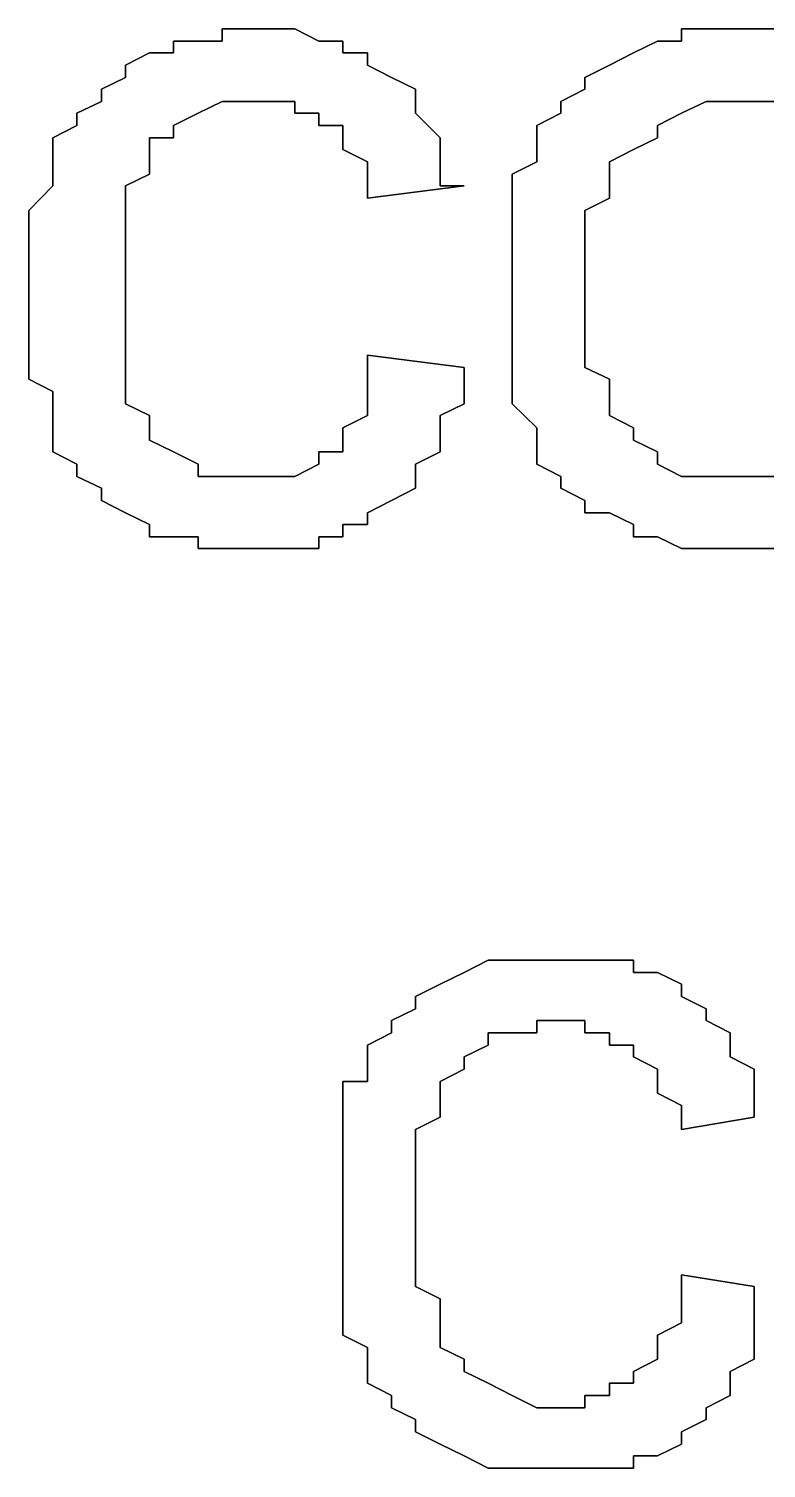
# Model space of a CAD drawing. Header units: metres. Extents: x 2.9 to 42.8, y 1.7 to 28.7.
# Drawn here: x 38.5551 to 38.6626, y 23.8319 to 24.0418 of the extents above; entities that cross this region are included whole.
import ezdxf

# ---------------------------------------------------------------- set-up
doc = ezdxf.new("R2010")
doc.units = ezdxf.units.M
doc.layers.add('GRIS', color=8, linetype='Continuous')

msp = doc.modelspace()

# ---------------------------------------------------------------- linework, layer by layer
at = {"layer": 'GRIS', "lineweight": -3}
for points in [[(38.5798, 24.04), (38.5762, 24.04), (38.5798, 24.04)], [(38.5762, 24.04), (38.5762, 24.0383), (38.5762, 24.04)], [(38.5833, 24.04), (38.5798, 24.04), (38.5833, 24.04)], [(38.5868, 24.0418), (38.5833, 24.0418), (38.5868, 24.0418)], [(38.5833, 24.0418), (38.5833, 24.04), (38.5833, 24.0418)], [(38.5904, 24.0418), (38.5868, 24.0418), (38.5904, 24.0418)], [(38.5939, 24.0418), (38.5904, 24.0418), (38.5939, 24.0418)], [(38.5974, 24.04), (38.5939, 24.0418), (38.5974, 24.04)], [(38.6009, 24.04), (38.5974, 24.04), (38.6009, 24.04)], [(38.6009, 24.0383), (38.6009, 24.04), (38.6009, 24.0383)], [(38.6468, 24.04), (38.6433, 24.0383), (38.6468, 24.04)], [(38.6503, 24.04), (38.6468, 24.04), (38.6503, 24.04)], [(38.6539, 24.0418), (38.6503, 24.0418), (38.6539, 24.0418)], [(38.6503, 24.0418), (38.6503, 24.04), (38.6503, 24.0418)], [(38.6574, 24.0418), (38.6539, 24.0418), (38.6574, 24.0418)], [(38.6609, 24.0418), (38.6574, 24.0418), (38.6609, 24.0418)], [(38.6644, 24.0418), (38.6609, 24.0418), (38.6644, 24.0418)], [(38.5727, 24.0383), (38.5692, 24.0365), (38.5727, 24.0383)], [(38.5762, 24.0383), (38.5727, 24.0383), (38.5762, 24.0383)], [(38.6045, 24.0383), (38.6009, 24.0383), (38.6045, 24.0383)], [(38.6045, 24.0365), (38.6045, 24.0383), (38.6045, 24.0365)], [(38.6433, 24.0383), (38.6398, 24.0365), (38.6433, 24.0383)], [(38.5692, 24.0365), (38.5692, 24.0347), (38.5692, 24.0365)], [(38.608, 24.0347), (38.6045, 24.0365), (38.608, 24.0347)], [(38.6398, 24.0365), (38.6362, 24.0347), (38.6398, 24.0365)], [(38.5692, 24.0347), (38.5657, 24.033), (38.5692, 24.0347)], [(38.6115, 24.033), (38.608, 24.0347), (38.6115, 24.033)], [(38.6362, 24.0347), (38.6362, 24.033), (38.6362, 24.0347)], [(38.5657, 24.033), (38.5657, 24.0312), (38.5657, 24.033)], [(38.6115, 24.0312), (38.6115, 24.033), (38.6115, 24.0312)], [(38.6362, 24.033), (38.6327, 24.0312), (38.6362, 24.033)], [(38.5657, 24.0312), (38.5621, 24.0295), (38.5657, 24.0312)], [(38.5621, 24.0295), (38.5621, 24.0277), (38.5621, 24.0295)], [(38.5762, 24.0277), (38.5798, 24.0295), (38.5762, 24.0277)], [(38.5798, 24.0295), (38.5833, 24.0312), (38.5798, 24.0295)], [(38.5833, 24.0312), (38.5868, 24.0312), (38.5833, 24.0312)], [(38.5868, 24.0312), (38.5904, 24.0312), (38.5868, 24.0312)], [(38.5904, 24.0312), (38.5939, 24.0312), (38.5904, 24.0312)], [(38.5939, 24.0312), (38.5939, 24.0295), (38.5939, 24.0312)], [(38.5939, 24.0295), (38.5974, 24.0295), (38.5939, 24.0295)], [(38.5974, 24.0295), (38.5974, 24.0277), (38.5974, 24.0295)], [(38.6115, 24.0295), (38.6115, 24.0312), (38.6115, 24.0295)], [(38.6151, 24.0259), (38.6115, 24.0295), (38.6151, 24.0259)], [(38.6327, 24.0295), (38.6292, 24.0277), (38.6327, 24.0295)], [(38.6327, 24.0312), (38.6327, 24.0295), (38.6327, 24.0312)], [(38.6468, 24.0277), (38.6503, 24.0295), (38.6468, 24.0277)], [(38.6503, 24.0295), (38.6539, 24.0312), (38.6503, 24.0295)], [(38.6539, 24.0312), (38.6574, 24.0312), (38.6539, 24.0312)], [(38.6574, 24.0312), (38.6609, 24.0312), (38.6574, 24.0312)], [(38.6609, 24.0312), (38.6644, 24.0312), (38.6609, 24.0312)], [(38.5621, 24.0277), (38.5586, 24.0259), (38.5621, 24.0277)], [(38.5762, 24.0259), (38.5762, 24.0277), (38.5762, 24.0259)], [(38.5974, 24.0277), (38.6009, 24.0277), (38.5974, 24.0277)], [(38.6009, 24.0277), (38.6009, 24.0259), (38.6009, 24.0277)], [(38.6292, 24.0277), (38.6292, 24.0259), (38.6292, 24.0277)], [(38.6468, 24.0259), (38.6468, 24.0277), (38.6468, 24.0259)], [(38.5586, 24.0259), (38.5586, 24.0242), (38.5586, 24.0259)], [(38.5727, 24.0242), (38.5727, 24.0259), (38.5727, 24.0242)], [(38.5727, 24.0259), (38.5762, 24.0259), (38.5727, 24.0259)], [(38.6009, 24.0259), (38.6009, 24.0242), (38.6009, 24.0259)], [(38.6151, 24.0242), (38.6151, 24.0259), (38.6151, 24.0242)], [(38.6292, 24.0259), (38.6292, 24.0224), (38.6292, 24.0259)], [(38.6433, 24.0242), (38.6468, 24.0259), (38.6433, 24.0242)], [(38.5586, 24.0242), (38.5586, 24.0224), (38.5586, 24.0242)], [(38.5727, 24.0224), (38.5727, 24.0242), (38.5727, 24.0224)], [(38.6009, 24.0242), (38.6045, 24.0224), (38.6009, 24.0242)], [(38.6151, 24.0224), (38.6151, 24.0242), (38.6151, 24.0224)], [(38.6398, 24.0224), (38.6433, 24.0242), (38.6398, 24.0224)], [(38.5586, 24.0224), (38.5586, 24.0206), (38.5586, 24.0224)], [(38.5727, 24.0206), (38.5727, 24.0224), (38.5727, 24.0206)], [(38.6045, 24.0224), (38.6045, 24.0189), (38.6045, 24.0224)], [(38.6151, 24.0189), (38.6151, 24.0224), (38.6151, 24.0189)], [(38.6292, 24.0224), (38.6256, 24.0206), (38.6292, 24.0224)], [(38.6398, 24.0206), (38.6398, 24.0224), (38.6398, 24.0206)], [(38.5586, 24.0189), (38.5551, 24.0153), (38.5586, 24.0189)], [(38.5586, 24.0206), (38.5586, 24.0189), (38.5586, 24.0206)], [(38.5692, 24.0189), (38.5727, 24.0206), (38.5692, 24.0189)], [(38.5692, 24.0171), (38.5692, 24.0189), (38.5692, 24.0171)], [(38.6045, 24.0189), (38.6045, 24.0171), (38.6045, 24.0189)], [(38.6045, 24.0171), (38.6186, 24.0189), (38.6045, 24.0171)], [(38.6186, 24.0189), (38.6151, 24.0189), (38.6186, 24.0189)], [(38.6256, 24.0206), (38.6256, 24.0189), (38.6256, 24.0206)], [(38.6256, 24.0189), (38.6256, 24.0171), (38.6256, 24.0189)], [(38.6398, 24.0189), (38.6398, 24.0206), (38.6398, 24.0189)], [(38.6398, 24.0171), (38.6398, 24.0189), (38.6398, 24.0171)], [(38.5692, 24.0153), (38.5692, 24.0171), (38.5692, 24.0153)], [(38.6256, 24.0171), (38.6256, 24.0136), (38.6256, 24.0171)], [(38.6362, 24.0153), (38.6398, 24.0171), (38.6362, 24.0153)], [(38.5551, 24.0153), (38.5551, 24.0136), (38.5551, 24.0153)], [(38.5692, 24.0136), (38.5692, 24.0153), (38.5692, 24.0136)], [(38.6362, 24.0118), (38.6362, 24.0153), (38.6362, 24.0118)], [(38.5551, 24.0136), (38.5551, 24.0118), (38.5551, 24.0136)], [(38.5692, 24.0101), (38.5692, 24.0136), (38.5692, 24.0101)], [(38.6256, 24.0136), (38.6256, 24.0118), (38.6256, 24.0136)], [(38.5551, 24.0118), (38.5551, 24.0083), (38.5551, 24.0118)], [(38.6256, 24.0118), (38.6256, 24.0083), (38.6256, 24.0118)], [(38.6362, 24.0101), (38.6362, 24.0118), (38.6362, 24.0101)], [(38.5692, 24.0083), (38.5692, 24.0101), (38.5692, 24.0083)], [(38.6362, 24.0065), (38.6362, 24.0101), (38.6362, 24.0065)], [(38.5551, 24.0083), (38.5551, 24.0065), (38.5551, 24.0083)], [(38.5551, 24.0065), (38.5551, 24.003), (38.5551, 24.0065)], [(38.5692, 24.0048), (38.5692, 24.0083), (38.5692, 24.0048)], [(38.6256, 24.0083), (38.6256, 24.0065), (38.6256, 24.0083)], [(38.6256, 24.0065), (38.6256, 24.003), (38.6256, 24.0065)], [(38.6362, 24.0048), (38.6362, 24.0065), (38.6362, 24.0048)], [(38.5692, 24.003), (38.5692, 24.0048), (38.5692, 24.003)], [(38.6362, 24.003), (38.6362, 24.0048), (38.6362, 24.003)], [(38.5551, 24.003), (38.5551, 24.0012), (38.5551, 24.003)], [(38.5692, 24.0012), (38.5692, 24.003), (38.5692, 24.0012)], [(38.6256, 24.003), (38.6256, 24.0012), (38.6256, 24.003)], [(38.6362, 24.0012), (38.6362, 24.003), (38.6362, 24.0012)], [(38.5551, 24.0012), (38.5551, 23.9995), (38.5551, 24.0012)], [(38.5692, 23.9977), (38.5692, 24.0012), (38.5692, 23.9977)], [(38.6256, 24.0012), (38.6256, 23.9977), (38.6256, 24.0012)], [(38.6362, 23.9977), (38.6362, 24.0012), (38.6362, 23.9977)], [(38.5551, 23.9995), (38.5551, 23.9959), (38.5551, 23.9995)], [(38.5551, 23.9959), (38.5551, 23.9942), (38.5551, 23.9959)], [(38.5692, 23.9959), (38.5692, 23.9977), (38.5692, 23.9959)], [(38.5692, 23.9924), (38.5692, 23.9959), (38.5692, 23.9924)], [(38.6256, 23.9977), (38.6256, 23.9959), (38.6256, 23.9977)], [(38.6256, 23.9959), (38.6256, 23.9942), (38.6256, 23.9959)], [(38.6362, 23.9959), (38.6362, 23.9977), (38.6362, 23.9959)], [(38.6362, 23.9924), (38.6362, 23.9959), (38.6362, 23.9924)], [(38.5551, 23.9942), (38.5551, 23.9907), (38.5551, 23.9942)], [(38.6045, 23.9942), (38.6045, 23.9924), (38.6045, 23.9942)], [(38.6186, 23.9924), (38.6045, 23.9942), (38.6186, 23.9924)], [(38.6256, 23.9942), (38.6256, 23.9907), (38.6256, 23.9942)], [(38.5692, 23.9907), (38.5692, 23.9924), (38.5692, 23.9907)], [(38.6045, 23.9924), (38.6045, 23.9907), (38.6045, 23.9924)], [(38.6186, 23.9889), (38.6186, 23.9924), (38.6186, 23.9889)], [(38.6398, 23.9907), (38.6362, 23.9924), (38.6398, 23.9907)], [(38.5551, 23.9907), (38.5586, 23.9889), (38.5551, 23.9907)], [(38.5692, 23.9889), (38.5692, 23.9907), (38.5692, 23.9889)], [(38.6045, 23.9907), (38.6045, 23.9871), (38.6045, 23.9907)], [(38.6256, 23.9907), (38.6256, 23.9889), (38.6256, 23.9907)], [(38.6398, 23.9889), (38.6398, 23.9907), (38.6398, 23.9889)], [(38.5586, 23.9889), (38.5586, 23.9871), (38.5586, 23.9889)], [(38.5692, 23.9871), (38.5692, 23.9889), (38.5692, 23.9871)], [(38.6186, 23.9871), (38.6186, 23.9889), (38.6186, 23.9871)], [(38.6256, 23.9889), (38.6256, 23.9871), (38.6256, 23.9889)], [(38.6398, 23.9871), (38.6398, 23.9889), (38.6398, 23.9871)], [(38.5586, 23.9871), (38.5586, 23.9836), (38.5586, 23.9871)], [(38.5727, 23.9854), (38.5692, 23.9871), (38.5727, 23.9854)], [(38.5727, 23.9836), (38.5727, 23.9854), (38.5727, 23.9836)], [(38.6045, 23.9854), (38.6009, 23.9836), (38.6045, 23.9854)], [(38.6045, 23.9871), (38.6045, 23.9854), (38.6045, 23.9871)], [(38.6151, 23.9854), (38.6186, 23.9871), (38.6151, 23.9854)], [(38.6151, 23.9836), (38.6151, 23.9854), (38.6151, 23.9836)], [(38.6256, 23.9871), (38.6292, 23.9836), (38.6256, 23.9871)], [(38.6398, 23.9854), (38.6398, 23.9871), (38.6398, 23.9854)], [(38.6433, 23.9836), (38.6398, 23.9854), (38.6433, 23.9836)], [(38.5586, 23.9836), (38.5586, 23.9818), (38.5586, 23.9836)], [(38.5727, 23.9818), (38.5727, 23.9836), (38.5727, 23.9818)], [(38.6009, 23.9836), (38.6009, 23.9818), (38.6009, 23.9836)], [(38.6151, 23.9801), (38.6151, 23.9836), (38.6151, 23.9801)], [(38.6292, 23.9836), (38.6292, 23.9818), (38.6292, 23.9836)], [(38.6433, 23.9818), (38.6433, 23.9836), (38.6433, 23.9818)], [(38.5586, 23.9818), (38.5586, 23.9801), (38.5586, 23.9818)], [(38.5762, 23.9801), (38.5727, 23.9818), (38.5762, 23.9801)], [(38.6009, 23.9818), (38.6009, 23.9801), (38.6009, 23.9818)], [(38.6292, 23.9818), (38.6292, 23.9801), (38.6292, 23.9818)], [(38.6468, 23.9801), (38.6433, 23.9818), (38.6468, 23.9801)], [(38.5586, 23.9801), (38.5621, 23.9783), (38.5586, 23.9801)], [(38.5798, 23.9783), (38.5762, 23.9801), (38.5798, 23.9783)], [(38.6009, 23.9801), (38.5974, 23.9801), (38.6009, 23.9801)], [(38.5974, 23.9801), (38.5974, 23.9783), (38.5974, 23.9801)], [(38.6115, 23.9783), (38.6151, 23.9801), (38.6115, 23.9783)], [(38.6292, 23.9801), (38.6292, 23.9783), (38.6292, 23.9801)], [(38.6468, 23.9783), (38.6468, 23.9801), (38.6468, 23.9783)], [(38.5621, 23.9783), (38.5621, 23.9765), (38.5621, 23.9783)], [(38.5798, 23.9765), (38.5798, 23.9783), (38.5798, 23.9765)], [(38.5974, 23.9783), (38.5939, 23.9765), (38.5974, 23.9783)], [(38.6115, 23.9765), (38.6115, 23.9783), (38.6115, 23.9765)], [(38.6292, 23.9783), (38.6327, 23.9765), (38.6292, 23.9783)], [(38.6503, 23.9765), (38.6468, 23.9783), (38.6503, 23.9765)], [(38.5621, 23.9765), (38.5657, 23.9748), (38.5621, 23.9765)], [(38.5657, 23.9748), (38.5657, 23.973), (38.5657, 23.9748)], [(38.5833, 23.9765), (38.5798, 23.9765), (38.5833, 23.9765)], [(38.5868, 23.9765), (38.5833, 23.9765), (38.5868, 23.9765)], [(38.5904, 23.9765), (38.5868, 23.9765), (38.5904, 23.9765)], [(38.5939, 23.9765), (38.5904, 23.9765), (38.5939, 23.9765)], [(38.608, 23.973), (38.6115, 23.9748), (38.608, 23.973)], [(38.6115, 23.9748), (38.6115, 23.9765), (38.6115, 23.9748)], [(38.6327, 23.9765), (38.6327, 23.9748), (38.6327, 23.9765)], [(38.6327, 23.9748), (38.6362, 23.973), (38.6327, 23.9748)], [(38.6539, 23.9765), (38.6503, 23.9765), (38.6539, 23.9765)], [(38.6574, 23.9765), (38.6539, 23.9765), (38.6574, 23.9765)], [(38.6609, 23.9765), (38.6574, 23.9765), (38.6609, 23.9765)], [(38.6644, 23.9765), (38.6609, 23.9765), (38.6644, 23.9765)], [(38.5657, 23.973), (38.5692, 23.9712), (38.5657, 23.973)], [(38.6045, 23.9712), (38.608, 23.973), (38.6045, 23.9712)], [(38.6362, 23.973), (38.6362, 23.9712), (38.6362, 23.973)], [(38.5692, 23.9712), (38.5727, 23.9695), (38.5692, 23.9712)], [(38.6045, 23.9695), (38.6045, 23.9712), (38.6045, 23.9695)], [(38.6362, 23.9712), (38.6398, 23.9712), (38.6362, 23.9712)], [(38.6398, 23.9712), (38.6433, 23.9695), (38.6398, 23.9712)], [(38.5727, 23.9695), (38.5727, 23.9677), (38.5727, 23.9695)], [(38.6009, 23.9677), (38.6009, 23.9695), (38.6009, 23.9677)], [(38.6009, 23.9695), (38.6045, 23.9695), (38.6009, 23.9695)], [(38.6433, 23.9695), (38.6433, 23.9677), (38.6433, 23.9695)], [(38.5727, 23.9677), (38.5762, 23.9677), (38.5727, 23.9677)], [(38.5762, 23.9677), (38.5798, 23.9677), (38.5762, 23.9677)], [(38.5798, 23.9677), (38.5798, 23.966), (38.5798, 23.9677)], [(38.5974, 23.966), (38.5974, 23.9677), (38.5974, 23.966)], [(38.5974, 23.9677), (38.6009, 23.9677), (38.5974, 23.9677)], [(38.6433, 23.9677), (38.6468, 23.9677), (38.6433, 23.9677)], [(38.6468, 23.9677), (38.6503, 23.966), (38.6468, 23.9677)], [(38.5798, 23.966), (38.5833, 23.966), (38.5798, 23.966)], [(38.5833, 23.966), (38.5868, 23.966), (38.5833, 23.966)], [(38.5868, 23.966), (38.5904, 23.966), (38.5868, 23.966)], [(38.5904, 23.966), (38.5939, 23.966), (38.5904, 23.966)], [(38.5939, 23.966), (38.5974, 23.966), (38.5939, 23.966)], [(38.6503, 23.966), (38.6539, 23.966), (38.6503, 23.966)], [(38.6539, 23.966), (38.6574, 23.966), (38.6539, 23.966)], [(38.6574, 23.966), (38.6609, 23.966), (38.6574, 23.966)], [(38.6609, 23.966), (38.6644, 23.966), (38.6609, 23.966)], [(38.6221, 23.906), (38.6186, 23.9042), (38.6221, 23.906)], [(38.6256, 23.906), (38.6221, 23.906), (38.6256, 23.906)], [(38.6292, 23.906), (38.6256, 23.906), (38.6292, 23.906)], [(38.6327, 23.906), (38.6292, 23.906), (38.6327, 23.906)], [(38.6362, 23.906), (38.6327, 23.906), (38.6362, 23.906)], [(38.6398, 23.906), (38.6362, 23.906), (38.6398, 23.906)], [(38.6433, 23.906), (38.6398, 23.906), (38.6433, 23.906)], [(38.6433, 23.9042), (38.6433, 23.906), (38.6433, 23.9042)], [(38.6186, 23.9042), (38.6151, 23.9025), (38.6186, 23.9042)], [(38.6468, 23.9042), (38.6433, 23.9042), (38.6468, 23.9042)], [(38.6503, 23.9025), (38.6468, 23.9042), (38.6503, 23.9025)], [(38.6151, 23.9025), (38.6115, 23.9007), (38.6151, 23.9025)], [(38.6503, 23.9007), (38.6503, 23.9025), (38.6503, 23.9007)], [(38.6115, 23.9007), (38.6115, 23.8989), (38.6115, 23.9007)], [(38.6539, 23.8989), (38.6503, 23.9007), (38.6539, 23.8989)], [(38.6115, 23.8989), (38.608, 23.8972), (38.6115, 23.8989)], [(38.608, 23.8972), (38.608, 23.8954), (38.608, 23.8972)], [(38.6292, 23.8954), (38.6292, 23.8972), (38.6292, 23.8954)], [(38.6292, 23.8972), (38.6327, 23.8972), (38.6292, 23.8972)], [(38.6327, 23.8972), (38.6362, 23.8972), (38.6327, 23.8972)], [(38.6362, 23.8972), (38.6362, 23.8954), (38.6362, 23.8972)], [(38.6539, 23.8972), (38.6539, 23.8989), (38.6539, 23.8972)], [(38.6574, 23.8954), (38.6539, 23.8972), (38.6574, 23.8954)], [(38.608, 23.8954), (38.6045, 23.8936), (38.608, 23.8954)], [(38.6221, 23.8936), (38.6221, 23.8954), (38.6221, 23.8936)], [(38.6221, 23.8954), (38.6256, 23.8954), (38.6221, 23.8954)], [(38.6256, 23.8954), (38.6292, 23.8954), (38.6256, 23.8954)], [(38.6362, 23.8954), (38.6398, 23.8954), (38.6362, 23.8954)], [(38.6398, 23.8954), (38.6398, 23.8936), (38.6398, 23.8954)], [(38.6574, 23.8936), (38.6574, 23.8954), (38.6574, 23.8936)], [(38.6045, 23.8936), (38.6045, 23.8919), (38.6045, 23.8936)], [(38.6186, 23.8919), (38.6221, 23.8936), (38.6186, 23.8919)], [(38.6398, 23.8936), (38.6433, 23.8936), (38.6398, 23.8936)], [(38.6433, 23.8936), (38.6433, 23.8919), (38.6433, 23.8936)], [(38.6574, 23.8919), (38.6574, 23.8936), (38.6574, 23.8919)], [(38.6045, 23.8919), (38.6045, 23.8883), (38.6045, 23.8919)], [(38.6186, 23.8901), (38.6186, 23.8919), (38.6186, 23.8901)], [(38.6433, 23.8919), (38.6468, 23.8901), (38.6433, 23.8919)], [(38.6609, 23.8901), (38.6574, 23.8919), (38.6609, 23.8901)], [(38.6151, 23.8883), (38.6186, 23.8901), (38.6151, 23.8883)], [(38.6468, 23.8901), (38.6468, 23.8883), (38.6468, 23.8901)], [(38.6609, 23.8866), (38.6609, 23.8901), (38.6609, 23.8866)], [(38.6045, 23.8883), (38.6009, 23.8883), (38.6045, 23.8883)], [(38.6009, 23.8883), (38.6009, 23.8848), (38.6009, 23.8883)], [(38.6151, 23.8866), (38.6151, 23.8883), (38.6151, 23.8866)], [(38.6468, 23.8883), (38.6468, 23.8866), (38.6468, 23.8883)], [(38.6009, 23.8848), (38.6009, 23.8831), (38.6009, 23.8848)], [(38.6151, 23.8848), (38.6151, 23.8866), (38.6151, 23.8848)], [(38.6151, 23.8831), (38.6151, 23.8848), (38.6151, 23.8831)], [(38.6468, 23.8866), (38.6503, 23.8848), (38.6468, 23.8866)], [(38.6503, 23.8848), (38.6503, 23.8813), (38.6503, 23.8848)], [(38.6609, 23.8848), (38.6609, 23.8866), (38.6609, 23.8848)], [(38.6609, 23.8831), (38.6609, 23.8848), (38.6609, 23.8831)], [(38.6009, 23.8831), (38.6009, 23.8813), (38.6009, 23.8831)], [(38.6115, 23.8813), (38.6151, 23.8831), (38.6115, 23.8813)], [(38.6503, 23.8813), (38.6609, 23.8831), (38.6503, 23.8813)], [(38.6009, 23.8813), (38.6009, 23.8795), (38.6009, 23.8813)], [(38.6115, 23.8778), (38.6115, 23.8813), (38.6115, 23.8778)], [(38.6009, 23.8795), (38.6009, 23.876), (38.6009, 23.8795)], [(38.6115, 23.876), (38.6115, 23.8778), (38.6115, 23.876)], [(38.6009, 23.876), (38.6009, 23.8742), (38.6009, 23.876)], [(38.6009, 23.8742), (38.6009, 23.8707), (38.6009, 23.8742)], [(38.6115, 23.8725), (38.6115, 23.876), (38.6115, 23.8725)], [(38.6115, 23.8707), (38.6115, 23.8725), (38.6115, 23.8707)], [(38.6009, 23.8707), (38.6009, 23.8689), (38.6009, 23.8707)], [(38.6115, 23.8689), (38.6115, 23.8707), (38.6115, 23.8689)], [(38.6009, 23.8689), (38.6009, 23.8672), (38.6009, 23.8689)], [(38.6115, 23.8654), (38.6115, 23.8689), (38.6115, 23.8654)], [(38.6009, 23.8672), (38.6009, 23.8637), (38.6009, 23.8672)], [(38.6009, 23.8637), (38.6009, 23.8619), (38.6009, 23.8637)], [(38.6115, 23.8637), (38.6115, 23.8654), (38.6115, 23.8637)], [(38.6115, 23.8601), (38.6115, 23.8637), (38.6115, 23.8601)], [(38.6009, 23.8619), (38.6009, 23.8584), (38.6009, 23.8619)], [(38.6115, 23.8584), (38.6115, 23.8601), (38.6115, 23.8584)], [(38.6503, 23.8601), (38.6503, 23.8584), (38.6503, 23.8601)], [(38.6609, 23.8584), (38.6503, 23.8601), (38.6609, 23.8584)], [(38.6009, 23.8584), (38.6009, 23.8566), (38.6009, 23.8584)], [(38.6151, 23.8566), (38.6115, 23.8584), (38.6151, 23.8566)], [(38.6503, 23.8584), (38.6503, 23.8548), (38.6503, 23.8584)], [(38.6609, 23.8548), (38.6609, 23.8584), (38.6609, 23.8548)], [(38.6009, 23.8566), (38.6009, 23.8548), (38.6009, 23.8566)], [(38.6151, 23.8531), (38.6151, 23.8566), (38.6151, 23.8531)], [(38.6009, 23.8548), (38.6009, 23.8513), (38.6009, 23.8548)], [(38.6151, 23.8513), (38.6151, 23.8531), (38.6151, 23.8513)], [(38.6503, 23.8531), (38.6468, 23.8513), (38.6503, 23.8531)], [(38.6503, 23.8548), (38.6503, 23.8531), (38.6503, 23.8548)], [(38.6609, 23.8531), (38.6609, 23.8548), (38.6609, 23.8531)], [(38.6609, 23.8495), (38.6609, 23.8531), (38.6609, 23.8495)], [(38.6009, 23.8513), (38.6045, 23.8495), (38.6009, 23.8513)], [(38.6151, 23.8495), (38.6151, 23.8513), (38.6151, 23.8495)], [(38.6468, 23.8513), (38.6468, 23.8495), (38.6468, 23.8513)], [(38.6045, 23.8495), (38.6045, 23.8478), (38.6045, 23.8495)], [(38.6186, 23.8478), (38.6151, 23.8495), (38.6186, 23.8478)], [(38.6468, 23.8495), (38.6468, 23.8478), (38.6468, 23.8495)], [(38.6609, 23.8478), (38.6609, 23.8495), (38.6609, 23.8478)], [(38.6045, 23.8478), (38.6045, 23.846), (38.6045, 23.8478)], [(38.6186, 23.846), (38.6186, 23.8478), (38.6186, 23.846)], [(38.6468, 23.8478), (38.6433, 23.846), (38.6468, 23.8478)], [(38.6574, 23.846), (38.6609, 23.8478), (38.6574, 23.846)], [(38.6045, 23.846), (38.6045, 23.8443), (38.6045, 23.846)], [(38.6221, 23.8443), (38.6186, 23.846), (38.6221, 23.8443)], [(38.6433, 23.846), (38.6433, 23.8443), (38.6433, 23.846)], [(38.6574, 23.8443), (38.6574, 23.846), (38.6574, 23.8443)], [(38.6045, 23.8443), (38.608, 23.8425), (38.6045, 23.8443)], [(38.6256, 23.8425), (38.6221, 23.8443), (38.6256, 23.8425)], [(38.6433, 23.8443), (38.6398, 23.8443), (38.6433, 23.8443)], [(38.6398, 23.8443), (38.6398, 23.8425), (38.6398, 23.8443)], [(38.6574, 23.8425), (38.6574, 23.8443), (38.6574, 23.8425)], [(38.608, 23.8425), (38.608, 23.8407), (38.608, 23.8425)], [(38.608, 23.8407), (38.6115, 23.839), (38.608, 23.8407)], [(38.6292, 23.8407), (38.6256, 23.8425), (38.6292, 23.8407)], [(38.6327, 23.8407), (38.6292, 23.8407), (38.6327, 23.8407)], [(38.6362, 23.8407), (38.6327, 23.8407), (38.6362, 23.8407)], [(38.6398, 23.8425), (38.6362, 23.8425), (38.6398, 23.8425)], [(38.6362, 23.8425), (38.6362, 23.8407), (38.6362, 23.8425)], [(38.6539, 23.8407), (38.6574, 23.8425), (38.6539, 23.8407)], [(38.6539, 23.839), (38.6539, 23.8407), (38.6539, 23.839)], [(38.6115, 23.839), (38.6115, 23.8372), (38.6115, 23.839)], [(38.6503, 23.8372), (38.6539, 23.839), (38.6503, 23.8372)], [(38.6115, 23.8372), (38.6151, 23.8354), (38.6115, 23.8372)], [(38.6503, 23.8354), (38.6503, 23.8372), (38.6503, 23.8354)], [(38.6151, 23.8354), (38.6186, 23.8337), (38.6151, 23.8354)], [(38.6468, 23.8337), (38.6503, 23.8354), (38.6468, 23.8337)], [(38.6186, 23.8337), (38.6221, 23.8319), (38.6186, 23.8337)], [(38.6433, 23.8319), (38.6433, 23.8337), (38.6433, 23.8319)], [(38.6433, 23.8337), (38.6468, 23.8337), (38.6433, 23.8337)], [(38.6221, 23.8319), (38.6256, 23.8319), (38.6221, 23.8319)], [(38.6256, 23.8319), (38.6292, 23.8319), (38.6256, 23.8319)], [(38.6292, 23.8319), (38.6327, 23.8319), (38.6292, 23.8319)], [(38.6327, 23.8319), (38.6362, 23.8319), (38.6327, 23.8319)], [(38.6362, 23.8319), (38.6398, 23.8319), (38.6362, 23.8319)], [(38.6398, 23.8319), (38.6433, 23.8319), (38.6398, 23.8319)]]:
    msp.add_lwpolyline(points, dxfattribs=at)

doc.saveas('drawing.dxf')
